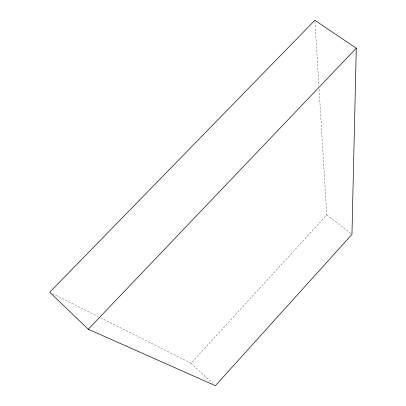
<?xml version="1.0" encoding="UTF-8"?>
<svg xmlns="http://www.w3.org/2000/svg" width="406" height="406" viewBox="0 0 406 406"><rect width="100%" height="100%" fill="white"/><g stroke="black" fill="none" stroke-linecap="round" stroke-linejoin="round"><path stroke-width="0.3" stroke-dasharray="2.03 1.52" d="M100.597 317.802L191.038 363.233L326.794 214.896L319.055 88.533M52.547 293.665L98.333 316.665M326.794 214.896L350.967 233.623M191.038 363.233L213.099 383.579M314.954 21.564L318.903 86.006"/><path stroke-width="0.61" d="M356.28 48.202L351.956 234.389L215.398 385.7L88.269 329.256L49.72 292.244L314.878 20.3L356.28 48.202L88.269 329.256"/></g></svg>
